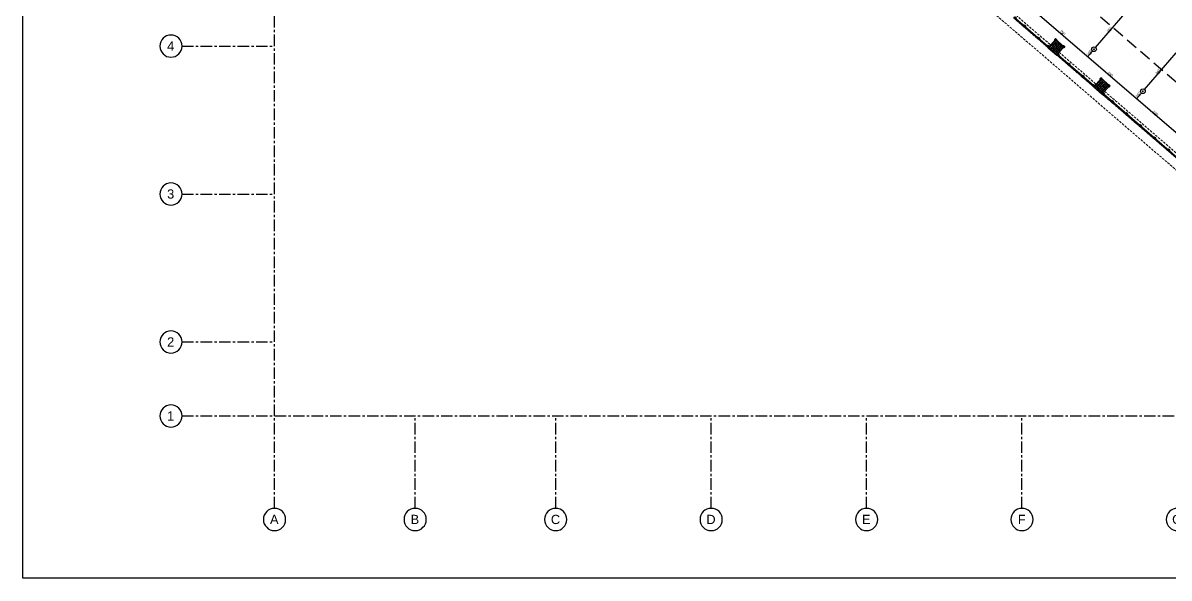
# Model space of a CAD drawing. Header units: millimetres. Extents: x -379292 to 1221486, y 92049 to 447512.
# Drawn here: x 272528 to 334478, y 92049 to 122074 of the extents above; entities that cross this region are included whole.
import ezdxf
from ezdxf.enums import TextEntityAlignment as Align
from ezdxf.lldxf.tags import DXFTag

# ---------------------------------------------------------------- set-up
doc = ezdxf.new("R2010")
doc.units = ezdxf.units.MM
doc.linetypes.add('CENTER', pattern=[2, 1.25, -0.25, 0.25, -0.25])
doc.linetypes.add('HIDDEN', pattern=[9.525, 6.35, -3.175])
for name, color, linetype in [('-M-YNGN-BORUID', 7, 'Continuous'), ('-M-YNGN-BORUUZUN', 7, 'Continuous'), ('-M-YNGN-BORUYUK', 7, 'Continuous'), ('-M-YNGN-SPR-YUK', 7, 'Continuous'), ('-M-YNGN-ZON5-CAP-', 7, 'Continuous'), ('-M-YNGN-ZON5-SPR-', 7, 'Continuous'), ('05_AXIS', 211, 'CENTER'), ('05_AXIS NAME', 7, 'Continuous'), ('05_HANDRAIL', 153, 'Continuous'), ('05_HATCH CONCRETE', 141, 'Continuous'), ('05_HATCH SOLID-2', 253, 'Continuous'), ('05_SYMBOL', 2, 'Continuous')]:
    doc.layers.add(name, color=color, linetype=linetype)
doc.layers.add('-M-YNGN-SPR-CAPCIZGI', color=188, linetype='Continuous', plot=False)
doc.layers.add('-M-YNGN-ZON5', color=11, linetype='SP', lineweight=30)
doc.layers.add('06_FORMWORK HIDDEN', color=252, linetype='HIDDEN2', lineweight=0)
doc.styles.add('CIZGI', font='tahoma.ttf', dxfattribs={"width": 0.8, "oblique": 20})
doc.styles.add('HCAD', font='HCAD.SHX', dxfattribs={"width": 0.8, "height": 0.2})
doc.styles.add('PIPESIZE', font='hcad.shx', dxfattribs={"width": 0.8})
doc.styles.add('SPR-NOT', font='romans.shx')
doc.styles.add('YAZI-5', font='arial.ttf', dxfattribs={"height": 5})
tags = doc.linetypes.add('HIDDEN2', pattern=[0.1875, 0.125, -0.0625]).pattern_tags.tags
tags[6:7] = [DXFTag(74, 4), DXFTag(75, 0), DXFTag(340, '0'), DXFTag(46, 0.0), DXFTag(50, 0.0), DXFTag(44, 0.0), DXFTag(45, 0.0)]
tags[4:5] = [DXFTag(74, 4), DXFTag(75, 0), DXFTag(340, '0'), DXFTag(46, 0.0), DXFTag(50, 0.0), DXFTag(44, 0.0), DXFTag(45, 0.0)]
doc.linetypes.add('SP', pattern='A,2,-0.1,["SP",CIZGI,S=0.14,R=0.2,X=0,Y=-0.07],-0.255', length=2.355)
pattern_1 = [(225, (905000, -3e-07), (67.351921, -67.351921), []), (225, (904932.65, -3e-07), (67.351921, -67.351921), [47.625, -23.8125])]

# ---------------------------------------------------------------- blocks, each defined once
blk = doc.blocks.new('AWAKS ADI')
at = {"layer": '05_AXIS NAME', "color": 2}
blk.add_circle((0, 0), 6, dxfattribs=at)
at = {"layer": '05_AXIS NAME', "style": 'YAZI-5'}
blk.add_attdef('AKSADI', text='', height=5, dxfattribs=at).set_placement((0, 0), align=Align.MIDDLE_CENTER)
blk = doc.blocks.new('202_Aks')
at = {"layer": '05_AXIS', "ltscale": 500}
for p, q in [((0, -182300), (0, 5000)), ((-5000, -157300), (0, -157300)), ((-5000, -165300), (0, -165300)), ((-5000, -173300), (0, -173300)), ((-5000, -177300), (142900, -177300)), ((7600, -182300), (7600, -177300)), ((15200, -182300), (15200, -177300)), ((23600, -182300), (23600, -177300)), ((32000, -182300), (32000, -177300)), ((40400, -182300), (40400, -177300))]:
    blk.add_line(p, q, dxfattribs=at)
at = {"layer": '05_AXIS NAME'}
ref = blk.add_blockref('AWAKS ADI', (-5600, -157300), dxfattribs=dict(at, xscale=-100, yscale=100, zscale=100))
ref.add_attrib('AKSADI', '4', dxfattribs={"height": 500, "style": 'YAZI-5'}).set_placement((-5614, -157298), align=Align.MIDDLE_CENTER)
ref = blk.add_blockref('AWAKS ADI', (-5600, -165300), dxfattribs=dict(at, xscale=-100, yscale=100, zscale=100))
ref.add_attrib('AKSADI', '3', dxfattribs={"height": 500, "style": 'YAZI-5'}).set_placement((-5614, -165298), align=Align.MIDDLE_CENTER)
ref = blk.add_blockref('AWAKS ADI', (-5600, -173300), dxfattribs=dict(at, xscale=-100, yscale=100, zscale=100))
ref.add_attrib('AKSADI', '2', dxfattribs={"height": 500, "style": 'YAZI-5'}).set_placement((-5614, -173298), align=Align.MIDDLE_CENTER)
ref = blk.add_blockref('AWAKS ADI', (-5600, -177300), dxfattribs=dict(at, xscale=-100, yscale=100, zscale=100))
ref.add_attrib('AKSADI', '1', dxfattribs={"height": 500, "style": 'YAZI-5'}).set_placement((-5614, -177298), align=Align.MIDDLE_CENTER)
ref = blk.add_blockref('AWAKS ADI', (0, -182900), dxfattribs=dict(at, xscale=-100, yscale=100, zscale=100))
ref.add_attrib('AKSADI', 'A', dxfattribs={"height": 500, "style": 'YAZI-5'}).set_placement((-14, -182898), align=Align.MIDDLE_CENTER)
ref = blk.add_blockref('AWAKS ADI', (7600, -182900), dxfattribs=dict(at, xscale=-100, yscale=100, zscale=100))
ref.add_attrib('AKSADI', 'B', dxfattribs={"height": 500, "style": 'YAZI-5'}).set_placement((7586, -182898), align=Align.MIDDLE_CENTER)
ref = blk.add_blockref('AWAKS ADI', (15200, -182900), dxfattribs=dict(at, xscale=-100, yscale=100, zscale=100))
ref.add_attrib('AKSADI', 'C', dxfattribs={"height": 500, "style": 'YAZI-5'}).set_placement((15186, -182898), align=Align.MIDDLE_CENTER)
ref = blk.add_blockref('AWAKS ADI', (23600, -182900), dxfattribs=dict(at, xscale=-100, yscale=100, zscale=100))
ref.add_attrib('AKSADI', 'D', dxfattribs={"height": 500, "style": 'YAZI-5'}).set_placement((23586, -182898), align=Align.MIDDLE_CENTER)
ref = blk.add_blockref('AWAKS ADI', (32000, -182900), dxfattribs=dict(at, xscale=-100, yscale=100, zscale=100))
ref.add_attrib('AKSADI', 'E', dxfattribs={"height": 500, "style": 'YAZI-5'}).set_placement((31986, -182898), align=Align.MIDDLE_CENTER)
ref = blk.add_blockref('AWAKS ADI', (40400, -182900), dxfattribs=dict(at, xscale=-100, yscale=100, zscale=100))
ref.add_attrib('AKSADI', 'F', dxfattribs={"height": 500, "style": 'YAZI-5'}).set_placement((40386, -182898), align=Align.MIDDLE_CENTER)
ref = blk.add_blockref('AWAKS ADI', (48800, -182900), dxfattribs=dict(at, xscale=-100, yscale=100, zscale=100))
ref.add_attrib('AKSADI', 'G', dxfattribs={"height": 500, "style": 'YAZI-5'}).set_placement((48786, -182898), align=Align.MIDDLE_CENTER)
blk = doc.blocks.new('202_KorkulukDikme')
at = {"ltscale": 25}
h = blk.add_hatch(color=253, dxfattribs=at)
h.dxf.hatch_style = 1
h.paths.add_polyline_path([(-50, 0), (-50, 100), (50, 100), (50, 0)])
at = {"color": 0, "linetype": 'ByBlock', "ltscale": 25}
blk.add_lwpolyline([(-50, 0), (-50, 100), (50, 100), (50, 0)], close=True, dxfattribs=at)
blk = doc.blocks.new('*U30')
at = {"ltscale": 25}
h = blk.add_hatch(color=253, dxfattribs=at)
h.dxf.hatch_style = 1
h.paths.add_polyline_path([(100, 60), (2365, 60), (2365, 10), (100, 10)])
at = {"color": 0, "linetype": 'ByBlock', "ltscale": 25}
blk.add_lwpolyline([(100, 60), (2365, 60), (2365, 10), (100, 10)], close=True, dxfattribs=at)
blk.add_lwpolyline([(100, 45), (2365, 45)], dxfattribs=at)
at = {"ltscale": 25}
for p in [(50, 0), (732, 0), (1732, 0), (2415, 0)]:
    blk.add_blockref('202_KorkulukDikme', p, dxfattribs=at)
blk = doc.blocks.new('*U31')
at = {"ltscale": 25}
h = blk.add_hatch(color=253, dxfattribs=at)
h.dxf.hatch_style = 1
h.paths.add_polyline_path([(100, 60), (2545, 60), (2545, 10), (100, 10)])
at = {"color": 0, "linetype": 'ByBlock', "ltscale": 25}
blk.add_lwpolyline([(100, 60), (2545, 60), (2545, 10), (100, 10)], close=True, dxfattribs=at)
blk.add_lwpolyline([(100, 45), (2545, 45)], dxfattribs=at)
at = {"ltscale": 25}
for p in [(50, 0), (823, 0), (1823, 0), (2595, 0)]:
    blk.add_blockref('202_KorkulukDikme', p, dxfattribs=at)
blk = doc.blocks.new('*U32')
at = {"ltscale": 25}
h = blk.add_hatch(color=253, dxfattribs=at)
h.dxf.hatch_style = 1
h.paths.add_polyline_path([(100, 60), (5275, 60), (5275, 10), (100, 10)])
at = {"color": 0, "linetype": 'ByBlock', "ltscale": 25}
blk.add_lwpolyline([(100, 60), (5275, 60), (5275, 10), (100, 10)], close=True, dxfattribs=at)
blk.add_lwpolyline([(100, 45), (5275, 45)], dxfattribs=at)
at = {"ltscale": 25}
for p in [(50, 0), (688, 0), (1688, 0), (2688, 0), (3688, 0), (4688, 0), (5325, 0)]:
    blk.add_blockref('202_KorkulukDikme', p, dxfattribs=at)
blk = doc.blocks.new('bariyer')
at = {"color": 8, "ltscale": 25}
blk.add_lwpolyline([(0, -70), (15, -70, 0.414214), (30, -55), (30, 30), (-55, 30, 0.414214), (-70, 15), (-70, 0), (0, 0)], format="xyb", close=True, dxfattribs=at)
blk = doc.blocks.new('OtoParkBodrumKatMimari')
at = {"layer": '05_HATCH CONCRETE'}
h = blk.add_hatch(dxfattribs=at)
h.set_pattern_fill('ANSI33', color=8, scale=15, angle=180, style=0)
h.set_pattern_definition(pattern_1)
h.paths.add_polyline_path([(47670, 19970), (47215, 20361), (46824, 19906), (47278, 19515)])
h = blk.add_hatch(dxfattribs=at)
h.set_pattern_fill('ANSI33', color=8, scale=15, angle=180, style=0)
h.set_pattern_definition(pattern_1)
h.paths.add_polyline_path([(50129, 17853), (49674, 18244), (49283, 17790), (49738, 17398)])
at = {"color": 5}
for points in [[(47670, 19970), (47215, 20361), (46824, 19906), (47278, 19515)], [(50129, 17853), (49674, 18244), (49283, 17790), (49738, 17398)]]:
    blk.add_lwpolyline(points, close=True, dxfattribs=at)
at = {"layer": '05_HATCH SOLID-2', "color": 251, "ltscale": 25}
blk.add_lwpolyline([(150500, -8770), (-8600, -8770), (-8600, 187430)], dxfattribs=at)
at = {"layer": '05_SYMBOL', "color": 252, "linetype": 'HIDDEN', "ltscale": 100}
blk.add_lwpolyline([(66008, 7484), (16095, 50445)], dxfattribs=at)
at = {"layer": '06_FORMWORK HIDDEN', "linetype": 'HIDDEN', "ltscale": 20}
for p, q in [((70114, -800), (4200, 55933)), ((44955, 21514), (46824, 19906)), ((45086, 21666), (46954, 20058)), ((47278, 19515), (49283, 17790)), ((47409, 19667), (49413, 17941)), ((49738, 17398), (53812, 13892)), ((49868, 17550), (53942, 14043))]:
    blk.add_line(p, q, dxfattribs=at)
at = {"layer": '05_AXIS'}
blk.add_blockref('202_Aks', (5000, 177300), dxfattribs=at)
at = {"layer": '05_HANDRAIL', "rotation": 319.2811306099715}
for name, p in [('*U30', (44955, 21514)), ('*U31', (47278, 19515)), ('*U32', (49738, 17398))]:
    blk.add_blockref(name, p, dxfattribs=at)
at = {"layer": '05_SYMBOL', "color": 8, "rotation": 49.28113061911701}
for p in [(47215, 20361), (49674, 18244)]:
    blk.add_blockref('bariyer', p, dxfattribs=at)
at = {"layer": '05_SYMBOL', "color": 8, "xscale": -1, "rotation": 229.2811306152887}
for p in [(47670, 19970), (50129, 17853)]:
    blk.add_blockref('bariyer', p, dxfattribs=at)
blk = doc.blocks.new('SPRKL100')
at = {"layer": '-M-YNGN-SPR-CAPCIZGI'}
blk.add_line((0, 0.43), (0, -0.43), dxfattribs=at)
at = {"layer": '-M-YNGN-BORUID', "color": 0, "style": 'HCAD', "width": 0.8, "flags": 1}
blk.add_attdef('DIC', text='', height=0.4, dxfattribs=at).set_placement((0, -1.69), align=Align.CENTER)
at = {"layer": '-M-YNGN-BORUUZUN', "color": 0, "style": 'HCAD', "width": 0.7}
blk.add_attdef('BOY', text='', height=0.8, dxfattribs=at).set_placement((0, -1.08), align=Align.CENTER)
at = {"layer": '-M-YNGN-BORUYUK', "color": 6, "style": 'PIPESIZE', "width": 0.8}
blk.add_attdef('YUK', text='', height=0.5, dxfattribs=at).set_placement((0, 1.87), align=Align.CENTER)
at = {"color": 0, "style": 'PIPESIZE', "width": 0.7}
blk.add_attdef('CAP', text='', height=1, dxfattribs=at).set_placement((0, 0.45), align=Align.CENTER)
blk = doc.blocks.new('SP-C-UP-12')
at = {"ltscale": 10}
blk.add_line((0, 0), (0, 0), dxfattribs=at)
at = {"color": 1, "linetype": 'Continuous'}
blk.add_circle((0, 0), 12.5, dxfattribs=at)
at = {"ltscale": 10}
for points in [[(-5.4, 0), (-3.8, 3.8), (-3.8, -3.8), (0, 5.4)], [(-3.8, -3.8), (0, 5.4), (0, -5.4), (3.8, 3.8)], [(0, -5.4), (3.8, 3.8), (3.8, -3.8), (5.4, 0)]]:
    blk.add_solid(points, dxfattribs=at)
at = {"layer": '-M-YNGN-SPR-YUK', "style": 'SPR-NOT', "width": 0.5, "flags": 9}
for tag, p in [('YUK', (0, 17.8)), ('CAP', (0, 14.4)), ('TIP', (0.2, 10.8))]:
    blk.add_attdef(tag, text='', height=2.5, dxfattribs=at).set_placement(p, align=Align.MIDDLE_CENTER)
blk = doc.blocks.new('A$C69E8C7F8')
at = {"layer": '-M-YNGN-ZON5', "ltscale": 500}
for p, q in [((-2417.3, 359.4), (-8279.3, 5404.8)), ((-4108.7, 1901.9), (-3937.5, 2100.8)), ((-4151.6, 1852), (-4125, 1882.9)), ((-3844.7, 1674.6), (-3673.5, 1873.6)), ((-3887.6, 1624.8), (-3861, 1655.7))]:
    blk.add_line(p, q, dxfattribs=at)
at = {"layer": '-M-YNGN-ZON5-CAP-'}
ref = blk.add_blockref('SPRKL100', (-4290.8, 1976.8), dxfattribs=dict(at, xscale=10, yscale=10, zscale=10, rotation=319.2811306058457))
ref.add_attrib('CAP', 'DN80', dxfattribs={"layer": '0', "color": 0, "height": 10, "rotation": 319.28113, "style": 'PIPESIZE', "width": 0.7}).set_placement((-4287.9, 1980.2), align=Align.CENTER)
ref = blk.add_blockref('SPRKL100', (-4029, 1994.5), dxfattribs=dict(at, xscale=10, yscale=10, zscale=10, rotation=49.28113061156347))
ref.add_attrib('CAP', 'DN32', dxfattribs={"layer": '0', "color": 0, "height": 10, "rotation": 49.28113, "style": 'PIPESIZE', "width": 0.7}).set_placement((-4032.4, 1997.4), align=Align.CENTER)
ref = blk.add_blockref('SPRKL100', (-4135.8, 1870.5), dxfattribs=dict(at, xscale=10, yscale=10, zscale=10, rotation=49.28113061156347))
ref.add_attrib('CAP', 'DN32', dxfattribs={"layer": '0', "color": 0, "height": 10, "rotation": 49.28113, "style": 'PIPESIZE', "width": 0.7}).set_placement((-4139.2, 1873.4), align=Align.CENTER)
ref = blk.add_blockref('SPRKL100', (-4032.7, 1751.3), dxfattribs=dict(at, xscale=10, yscale=10, zscale=10, rotation=319.2811306058457))
ref.add_attrib('CAP', 'DN80', dxfattribs={"layer": '0', "color": 0, "height": 10, "rotation": 319.28113, "style": 'PIPESIZE', "width": 0.7}).set_placement((-4029.8, 1754.7), align=Align.CENTER)
ref = blk.add_blockref('SPRKL100', (-3765, 1767.3), dxfattribs=dict(at, xscale=10, yscale=10, zscale=10, rotation=49.28113061156347))
ref.add_attrib('CAP', 'DN32', dxfattribs={"layer": '0', "color": 0, "height": 10, "rotation": 49.28113, "style": 'PIPESIZE', "width": 0.7}).set_placement((-3768.4, 1770.2), align=Align.CENTER)
ref = blk.add_blockref('SPRKL100', (-3871.8, 1643.3), dxfattribs=dict(at, xscale=10, yscale=10, zscale=10, rotation=49.28113061156347))
ref.add_attrib('CAP', 'DN32', dxfattribs={"layer": '0', "color": 0, "height": 10, "rotation": 49.28113, "style": 'PIPESIZE', "width": 0.7}).set_placement((-3875.2, 1646.2), align=Align.CENTER)
ref = blk.add_blockref('SPRKL100', (-3789.2, 1540.4), dxfattribs=dict(at, xscale=10, yscale=10, zscale=10, rotation=319.2811306058457))
ref.add_attrib('CAP', 'DN80', dxfattribs={"layer": '0', "color": 0, "height": 10, "rotation": 319.28113, "style": 'PIPESIZE', "width": 0.7}).set_placement((-3786.3, 1543.8), align=Align.CENTER)
at = {"layer": '-M-YNGN-ZON5-SPR-', "ltscale": 25}
for p in [(-4116.9, 1892.4), (-3852.9, 1665.2)]:
    blk.add_blockref('SP-C-UP-12', p, dxfattribs=at)

msp = doc.modelspace()

# ---------------------------------------------------------------- block references
at = {"color": 8}
msp.add_blockref('OtoParkBodrumKatMimari', (281127.6, 100818.8), dxfattribs=at)

# ---------------------------------------------------------------- next in the draw order: block references
at = {"layer": '-M-YNGN-ZON5', "ltscale": 25, "xscale": 10, "yscale": 10, "zscale": 10}
msp.add_blockref('A$C69E8C7F8', (371590.7, 101725.1), dxfattribs=at)

doc.saveas('drawing.dxf')
